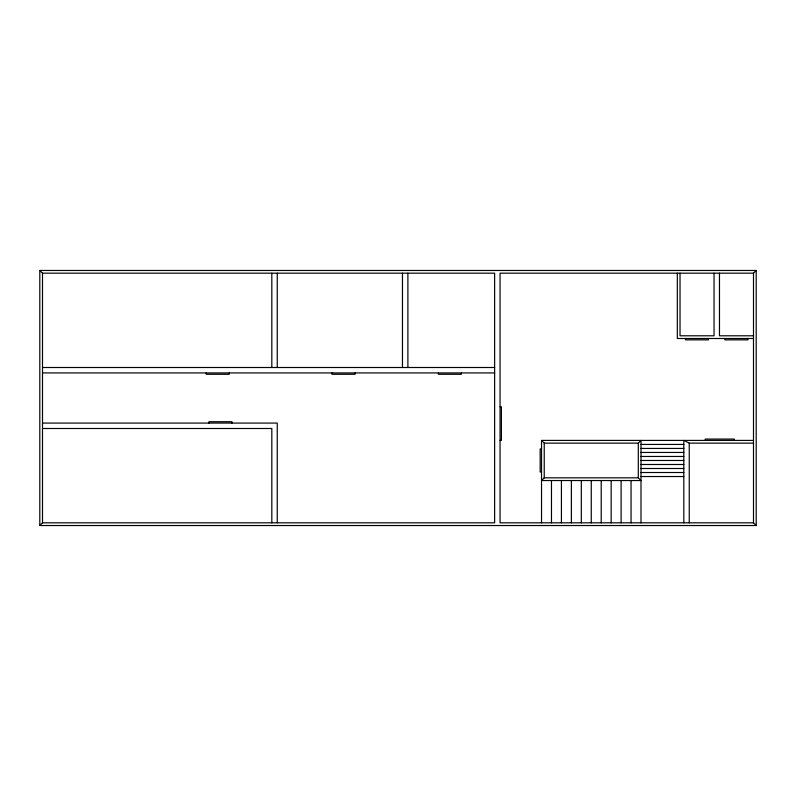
<?xml version="1.0" encoding="UTF-8"?>
<svg xmlns="http://www.w3.org/2000/svg" width="796" height="796" viewBox="0 0 796 796"><rect width="100%" height="100%" fill="white"/><g stroke="black" fill="none" stroke-linecap="round" stroke-linejoin="round"><path stroke-width="1.19" d="M39.8 525.529L42.506 522.823L494.634 522.823L494.634 273.177L42.506 273.177L39.8 270.471L39.8 525.529L756.2 525.529L756.2 270.471L39.8 270.471M544.235 477.829L541.529 480.535L640.999 480.535L638.293 477.829L544.235 477.829L544.235 443.133L541.529 440.417L541.529 522.823M756.2 525.529L753.494 522.823L500.057 522.823L500.057 273.177L753.494 273.177L756.2 270.471M544.235 443.133L638.293 443.133L640.999 440.417L640.999 522.823M753.494 335.793L719.475 335.793L719.475 273.177M753.494 338.499L677.326 338.499L677.326 273.177M42.506 367.503L494.634 367.503M42.506 372.926L494.634 372.926M500.057 406.806L501.41 406.806L501.41 440.417L500.057 440.417M42.506 423.074L277.247 423.074L277.247 522.823M42.506 428.497L271.824 428.497L271.824 522.823M541.529 440.417L753.494 440.417M683.824 522.823L683.824 440.417L689.246 443.133L753.494 443.133M640.999 444.437L683.824 444.437M640.999 448.447L683.824 448.447M541.529 448.954L540.166 448.954L540.166 471.998L541.529 471.998M640.999 452.456L683.824 452.456M640.999 456.466L683.824 456.466M640.999 460.476L683.824 460.476M640.999 464.486L683.824 464.486M640.999 468.506L683.824 468.506M640.999 472.516L683.824 472.516M640.999 476.525L683.824 476.525M753.494 273.177L753.494 522.823M747.932 338.499L747.932 339.862L724.897 339.862L724.897 338.499M734.24 440.417L734.24 439.064L705.246 439.064L705.246 440.417M714.052 273.177L714.052 335.793L680.033 335.793L680.033 273.177M708.49 338.499L708.49 339.862L685.456 339.862L685.456 338.499M689.246 443.133L689.246 522.823M638.293 443.133L638.293 477.829M631.049 480.535L631.049 522.823M621.109 480.535L621.109 522.823M611.159 480.535L611.159 522.823M601.209 480.535L601.209 522.823M591.259 480.535L591.259 522.823M581.319 480.535L581.319 522.823M571.369 480.535L571.369 522.823M561.419 480.535L561.419 522.823M551.469 480.535L551.469 522.823M461.431 372.926L461.431 374.279L438.387 374.279L438.387 372.926M407.89 273.177L407.89 367.503M402.468 273.177L402.468 367.503M355.036 372.926L355.036 374.279L332.002 374.279L332.002 372.926M277.247 273.177L277.247 367.503M271.824 273.177L271.824 367.503M231.974 423.074L231.974 421.721L208.94 421.721L208.94 423.074M229.268 372.926L229.268 374.279L206.224 374.279L206.224 372.926M42.506 273.177L42.506 522.823"/></g></svg>
